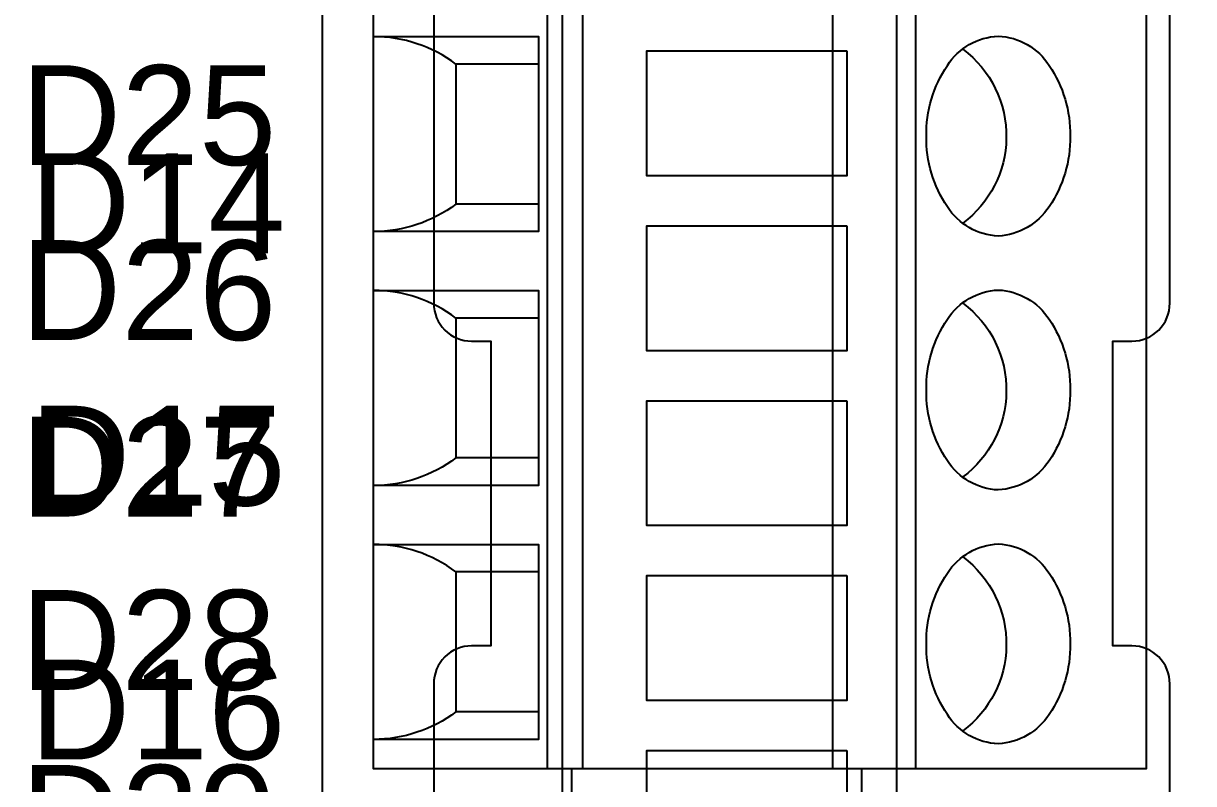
# Model space of a CAD drawing. Extents: x 1 to 23.7, y 0.2 to 17.
# Drawn here: x 18.286 to 19.208, y 2.41 to 3.009 of the extents above; entities that cross this region are included whole.
import ezdxf

# ---------------------------------------------------------------- set-up
doc = ezdxf.new("R2010")
doc.units = 0
doc.header["$MEASUREMENT"] = 0
for name, color, linetype in [('3_01__0-__EMPTY', 7, 'CONTINUOUS'), ('3_02__9X__RTD', 7, 'CONTINUOUS'), ('3_03__91__RTD_TC', 7, 'CONTINUOUS'), ('3_04__1-___4__DI__4__DO__S', 7, 'CONTINUOUS'), ('3_05__B-___4__DI__4__DO__F', 7, 'CONTINUOUS'), ('3_06__C-___4__DI__3__DO', 7, 'CONTINUOUS'), ('3_07__2X___8__DO__STD_FORM', 7, 'CONTINUOUS'), ('3_08__2A___8__DO__STD_FORM', 7, 'CONTINUOUS'), ('3_09__2B___8__DO__STD__6__', 7, 'CONTINUOUS'), ('3_10__2C___8__DO__STD__2__', 7, 'CONTINUOUS'), ('3_11__3-___8__DI', 7, 'CONTINUOUS'), ('3_12__D-___14__DI', 7, 'CONTINUOUS'), ('3_13__5-___8__AI', 7, 'CONTINUOUS'), ('3_14__6-___4__AI__4__AO', 7, 'CONTINUOUS'), ('6_00_____DWG', 7, 'CONTINUOUS')]:
    doc.layers.add(name, color=color, linetype=linetype)
doc.styles.add('ARIAL', font='arial.ttf')

msp = doc.modelspace()

# ---------------------------------------------------------------- linework, layer by layer
at = {"layer": '3_01__0-__EMPTY'}
msp.add_lwpolyline([(18.60968, 3.75374), (18.60968, 2.78851, 0.414214), (18.63957, 2.75863), (18.65468, 2.75863), (18.65468, 2.51863), (18.63957, 2.51863, 0.414214), (18.60968, 2.48874), (18.60968, 2.13101, 0.414973), (18.63957, 2.10113), (19.1598, 2.10113, 0.414973), (19.18968, 2.13101), (19.18968, 2.48874, 0.414214), (19.1598, 2.51863), (19.14468, 2.51863), (19.14468, 2.75863), (19.1598, 2.75863, 0.414214), (19.18968, 2.78851), (19.18968, 3.75374, 0.414214)], format="xyb", dxfattribs=at)
at = {"layer": '3_02__9X__RTD'}
for points in [[(18.52182, 4.257), (18.52182, 2.17039), (18.97457, 2.17039), (18.97457, 4.257)], [(18.9352, 2.98732), (18.9352, 2.88889), (18.77772, 2.88889), (18.77772, 2.98732)], [(18.9352, 2.84952), (18.9352, 2.75109), (18.77772, 2.75109), (18.77772, 2.84952)], [(18.9352, 2.71172), (18.9352, 2.6133), (18.77772, 2.6133), (18.77772, 2.71172)], [(18.9352, 2.57393), (18.9352, 2.4755), (18.77772, 2.4755), (18.77772, 2.57393)], [(18.9352, 2.43613), (18.9352, 2.33771), (18.77772, 2.33771), (18.77772, 2.43613)]]:
    msp.add_lwpolyline(points, close=True, dxfattribs=at)
msp.add_lwpolyline([(18.71079, 4.257), (18.71079, 2.17039)], dxfattribs=at)
at = {"layer": '3_03__91__RTD_TC'}
for points in [[(18.52182, 4.257), (18.52182, 2.17039), (18.97457, 2.17039), (18.97457, 4.257)], [(18.9352, 2.98732), (18.9352, 2.88889), (18.77772, 2.88889), (18.77772, 2.98732)], [(18.9352, 2.84952), (18.9352, 2.75109), (18.77772, 2.75109), (18.77772, 2.84952)], [(18.9352, 2.71172), (18.9352, 2.6133), (18.77772, 2.6133), (18.77772, 2.71172)], [(18.9352, 2.57393), (18.9352, 2.4755), (18.77772, 2.4755), (18.77772, 2.57393)], [(18.9352, 2.43613), (18.9352, 2.33771), (18.77772, 2.33771), (18.77772, 2.43613)]]:
    msp.add_lwpolyline(points, close=True, dxfattribs=at)
msp.add_lwpolyline([(18.71079, 4.257), (18.71079, 2.17039)], dxfattribs=at)
at = {"layer": '3_04__1-___4__DI__4__DO__S'}
msp.add_lwpolyline([(19.17097, 4.02173), (19.17097, 2.42173), (18.56226, 2.42173), (18.56226, 4.02173)], close=True, dxfattribs=at)
for points in [[(18.699, 4.02173), (18.699, 2.42173)], [(18.72684, 4.02173), (18.72684, 2.42173)], [(18.92394, 4.02173), (18.92394, 2.42173)], [(18.98937, 4.02174), (18.98937, 2.42174)], [(18.56226, 2.9985), (18.69233, 2.9985), (18.69233, 2.84496), (18.56226, 2.84496)], [(18.6272, 2.97685), (18.6272, 2.86661)], [(18.56226, 2.7985), (18.69233, 2.7985), (18.69233, 2.64496), (18.56226, 2.64496)], [(18.6272, 2.77685), (18.6272, 2.66661)], [(18.56226, 2.5985), (18.69233, 2.5985), (18.69233, 2.44496), (18.56226, 2.44496)], [(18.6272, 2.57685), (18.6272, 2.46661)]]:
    msp.add_lwpolyline(points, dxfattribs=at)
for points in [[(18.69233, 2.97685), (18.6272, 2.97685, 0.162853), (18.56226, 2.9985, 1.944453)], [(19.02646, 2.98882, -0.001746), (19.02659, 2.98868, -0.240907), (19.06083, 2.91858, -0.231198), (19.02659, 2.85164, -0.005828), (19.02666, 2.85135)], [(18.69233, 2.86661), (18.6272, 2.86661, -0.162853), (18.56226, 2.84496, -1.944453)], [(18.69233, 2.77685), (18.6272, 2.77685, 0.162853), (18.56226, 2.7985, 1.944453)], [(19.02646, 2.78882, -0.001746), (19.02659, 2.78868, -0.240907), (19.06083, 2.71858, -0.231198), (19.02659, 2.65164, -0.005828), (19.02666, 2.65135)], [(18.69233, 2.66661), (18.6272, 2.66661, -0.162853), (18.56226, 2.64496, -1.944453)], [(18.69233, 2.57685), (18.6272, 2.57685, 0.162853), (18.56226, 2.5985, 1.944453)], [(19.02646, 2.58882, -0.001746), (19.02659, 2.58868, -0.240907), (19.06083, 2.51858, -0.231198), (19.02659, 2.45164, -0.005828), (19.02666, 2.45135)], [(18.69233, 2.46661), (18.6272, 2.46661, -0.162853), (18.56226, 2.44496, -1.944453)], [(18.94683, 2.42173), (18.94683, 2.2611, -0.414169), (18.90746, 2.22173), (18.75788, 2.22173, -0.414258), (18.71851, 2.2611), (18.71851, 2.42173)]]:
    msp.add_lwpolyline(points, format="xyb", dxfattribs=at)
for points in [[(19.0545, 2.9989, -0.244062), (19.09455, 2.97584, -0.154167), (19.11114, 2.92016, -0.154167), (19.09455, 2.86448, -0.236767), (19.0545, 2.84142, -0.24406), (19.01444, 2.86448, -0.154167), (18.99786, 2.92016, -0.154167), (19.01444, 2.97584, -0.244061)], [(19.0545, 2.7989, -0.244062), (19.09455, 2.77584, -0.154167), (19.11114, 2.72016, -0.154167), (19.09455, 2.66448, -0.236767), (19.0545, 2.64142, -0.24406), (19.01444, 2.66448, -0.154167), (18.99786, 2.72016, -0.154167), (19.01444, 2.77584, -0.244061)], [(19.0545, 2.5989, -0.244062), (19.09455, 2.57584, -0.154167), (19.11114, 2.52016, -0.154167), (19.09455, 2.46448, -0.236767), (19.0545, 2.44142, -0.24406), (19.01444, 2.46448, -0.154167), (18.99786, 2.52016, -0.154167), (19.01444, 2.57584, -0.244061)]]:
    msp.add_lwpolyline(points, format="xyb", close=True, dxfattribs=at)
at = {"layer": '3_05__B-___4__DI__4__DO__F'}
msp.add_lwpolyline([(19.17097, 4.02173), (19.17097, 2.42173), (18.56226, 2.42173), (18.56226, 4.02173)], close=True, dxfattribs=at)
for points in [[(18.699, 4.02173), (18.699, 2.42173)], [(18.72684, 4.02173), (18.72684, 2.42173)], [(18.92394, 4.02173), (18.92394, 2.42173)], [(18.98937, 4.02174), (18.98937, 2.42174)], [(18.56226, 2.9985), (18.69233, 2.9985), (18.69233, 2.84496), (18.56226, 2.84496)], [(18.6272, 2.97685), (18.6272, 2.86661)], [(18.56226, 2.7985), (18.69233, 2.7985), (18.69233, 2.64496), (18.56226, 2.64496)], [(18.6272, 2.77685), (18.6272, 2.66661)], [(18.56226, 2.5985), (18.69233, 2.5985), (18.69233, 2.44496), (18.56226, 2.44496)], [(18.6272, 2.57685), (18.6272, 2.46661)]]:
    msp.add_lwpolyline(points, dxfattribs=at)
for points in [[(18.69233, 2.97685), (18.6272, 2.97685, 0.162853), (18.56226, 2.9985, 1.944453)], [(19.02646, 2.98882, -0.001746), (19.02659, 2.98868, -0.240907), (19.06083, 2.91858, -0.231198), (19.02659, 2.85164, -0.005828), (19.02666, 2.85135)], [(18.69233, 2.86661), (18.6272, 2.86661, -0.162853), (18.56226, 2.84496, -1.944453)], [(18.69233, 2.77685), (18.6272, 2.77685, 0.162853), (18.56226, 2.7985, 1.944453)], [(19.02646, 2.78882, -0.001746), (19.02659, 2.78868, -0.240907), (19.06083, 2.71858, -0.231198), (19.02659, 2.65164, -0.005828), (19.02666, 2.65135)], [(18.69233, 2.66661), (18.6272, 2.66661, -0.162853), (18.56226, 2.64496, -1.944453)], [(18.69233, 2.57685), (18.6272, 2.57685, 0.162853), (18.56226, 2.5985, 1.944453)], [(19.02646, 2.58882, -0.001746), (19.02659, 2.58868, -0.240907), (19.06083, 2.51858, -0.231198), (19.02659, 2.45164, -0.005828), (19.02666, 2.45135)], [(18.69233, 2.46661), (18.6272, 2.46661, -0.162853), (18.56226, 2.44496, -1.944453)], [(18.94683, 2.42173), (18.94683, 2.2611, -0.414169), (18.90746, 2.22173), (18.75788, 2.22173, -0.414258), (18.71851, 2.2611), (18.71851, 2.42173)]]:
    msp.add_lwpolyline(points, format="xyb", dxfattribs=at)
for points in [[(19.0545, 2.9989, -0.244062), (19.09455, 2.97584, -0.154167), (19.11114, 2.92016, -0.154167), (19.09455, 2.86448, -0.236767), (19.0545, 2.84142, -0.24406), (19.01444, 2.86448, -0.154167), (18.99786, 2.92016, -0.154167), (19.01444, 2.97584, -0.244061)], [(19.0545, 2.7989, -0.244062), (19.09455, 2.77584, -0.154167), (19.11114, 2.72016, -0.154167), (19.09455, 2.66448, -0.236767), (19.0545, 2.64142, -0.24406), (19.01444, 2.66448, -0.154167), (18.99786, 2.72016, -0.154167), (19.01444, 2.77584, -0.244061)], [(19.0545, 2.5989, -0.244062), (19.09455, 2.57584, -0.154167), (19.11114, 2.52016, -0.154167), (19.09455, 2.46448, -0.236767), (19.0545, 2.44142, -0.24406), (19.01444, 2.46448, -0.154167), (18.99786, 2.52016, -0.154167), (19.01444, 2.57584, -0.244061)]]:
    msp.add_lwpolyline(points, format="xyb", close=True, dxfattribs=at)
at = {"layer": '3_06__C-___4__DI__3__DO'}
msp.add_lwpolyline([(19.17097, 4.02173), (19.17097, 2.42173), (18.56226, 2.42173), (18.56226, 4.02173)], close=True, dxfattribs=at)
for points in [[(18.699, 4.02173), (18.699, 2.42173)], [(18.72684, 4.02173), (18.72684, 2.42173)], [(18.92394, 4.02173), (18.92394, 2.42173)], [(18.98937, 4.02174), (18.98937, 2.42174)], [(18.56226, 2.9985), (18.69233, 2.9985), (18.69233, 2.84496), (18.56226, 2.84496)], [(18.6272, 2.97685), (18.6272, 2.86661)], [(18.56226, 2.7985), (18.69233, 2.7985), (18.69233, 2.64496), (18.56226, 2.64496)], [(18.6272, 2.77685), (18.6272, 2.66661)], [(18.56226, 2.5985), (18.69233, 2.5985), (18.69233, 2.44496), (18.56226, 2.44496)], [(18.6272, 2.57685), (18.6272, 2.46661)]]:
    msp.add_lwpolyline(points, dxfattribs=at)
for points in [[(18.69233, 2.97685), (18.6272, 2.97685, 0.162853), (18.56226, 2.9985, 1.944453)], [(19.02646, 2.98882, -0.001746), (19.02659, 2.98868, -0.240907), (19.06083, 2.91858, -0.231198), (19.02659, 2.85164, -0.005828), (19.02666, 2.85135)], [(18.69233, 2.86661), (18.6272, 2.86661, -0.162853), (18.56226, 2.84496, -1.944453)], [(18.69233, 2.77685), (18.6272, 2.77685, 0.162853), (18.56226, 2.7985, 1.944453)], [(19.02646, 2.78882, -0.001746), (19.02659, 2.78868, -0.240907), (19.06083, 2.71858, -0.231198), (19.02659, 2.65164, -0.005828), (19.02666, 2.65135)], [(18.69233, 2.66661), (18.6272, 2.66661, -0.162853), (18.56226, 2.64496, -1.944453)], [(18.69233, 2.57685), (18.6272, 2.57685, 0.162853), (18.56226, 2.5985, 1.944453)], [(19.02646, 2.58882, -0.001746), (19.02659, 2.58868, -0.240907), (19.06083, 2.51858, -0.231198), (19.02659, 2.45164, -0.005828), (19.02666, 2.45135)], [(18.69233, 2.46661), (18.6272, 2.46661, -0.162853), (18.56226, 2.44496, -1.944453)], [(18.94683, 2.42173), (18.94683, 2.2611, -0.414169), (18.90746, 2.22173), (18.75788, 2.22173, -0.414258), (18.71851, 2.2611), (18.71851, 2.42173)]]:
    msp.add_lwpolyline(points, format="xyb", dxfattribs=at)
for points in [[(19.0545, 2.9989, -0.244062), (19.09455, 2.97584, -0.154167), (19.11114, 2.92016, -0.154167), (19.09455, 2.86448, -0.236767), (19.0545, 2.84142, -0.24406), (19.01444, 2.86448, -0.154167), (18.99786, 2.92016, -0.154167), (19.01444, 2.97584, -0.244061)], [(19.0545, 2.7989, -0.244062), (19.09455, 2.77584, -0.154167), (19.11114, 2.72016, -0.154167), (19.09455, 2.66448, -0.236767), (19.0545, 2.64142, -0.24406), (19.01444, 2.66448, -0.154167), (18.99786, 2.72016, -0.154167), (19.01444, 2.77584, -0.244061)], [(19.0545, 2.5989, -0.244062), (19.09455, 2.57584, -0.154167), (19.11114, 2.52016, -0.154167), (19.09455, 2.46448, -0.236767), (19.0545, 2.44142, -0.24406), (19.01444, 2.46448, -0.154167), (18.99786, 2.52016, -0.154167), (19.01444, 2.57584, -0.244061)]]:
    msp.add_lwpolyline(points, format="xyb", close=True, dxfattribs=at)
at = {"layer": '3_07__2X___8__DO__STD_FORM'}
msp.add_lwpolyline([(19.17097, 4.02173), (19.17097, 2.42173), (18.56226, 2.42173), (18.56226, 4.02173)], close=True, dxfattribs=at)
for points in [[(18.699, 4.02173), (18.699, 2.42173)], [(18.72684, 4.02173), (18.72684, 2.42173)], [(18.92394, 4.02173), (18.92394, 2.42173)], [(18.98937, 4.02174), (18.98937, 2.42174)], [(18.56226, 2.9985), (18.69233, 2.9985), (18.69233, 2.84496), (18.56226, 2.84496)], [(18.6272, 2.97685), (18.6272, 2.86661)], [(18.56226, 2.7985), (18.69233, 2.7985), (18.69233, 2.64496), (18.56226, 2.64496)], [(18.6272, 2.77685), (18.6272, 2.66661)], [(18.56226, 2.5985), (18.69233, 2.5985), (18.69233, 2.44496), (18.56226, 2.44496)], [(18.6272, 2.57685), (18.6272, 2.46661)]]:
    msp.add_lwpolyline(points, dxfattribs=at)
for points in [[(18.69233, 2.97685), (18.6272, 2.97685, 0.162853), (18.56226, 2.9985, 1.944453)], [(19.02646, 2.98882, -0.001746), (19.02659, 2.98868, -0.240907), (19.06083, 2.91858, -0.231198), (19.02659, 2.85164, -0.005828), (19.02666, 2.85135)], [(18.69233, 2.86661), (18.6272, 2.86661, -0.162853), (18.56226, 2.84496, -1.944453)], [(18.69233, 2.77685), (18.6272, 2.77685, 0.162853), (18.56226, 2.7985, 1.944453)], [(19.02646, 2.78882, -0.001746), (19.02659, 2.78868, -0.240907), (19.06083, 2.71858, -0.231198), (19.02659, 2.65164, -0.005828), (19.02666, 2.65135)], [(18.69233, 2.66661), (18.6272, 2.66661, -0.162853), (18.56226, 2.64496, -1.944453)], [(18.69233, 2.57685), (18.6272, 2.57685, 0.162853), (18.56226, 2.5985, 1.944453)], [(19.02646, 2.58882, -0.001746), (19.02659, 2.58868, -0.240907), (19.06083, 2.51858, -0.231198), (19.02659, 2.45164, -0.005828), (19.02666, 2.45135)], [(18.69233, 2.46661), (18.6272, 2.46661, -0.162853), (18.56226, 2.44496, -1.944453)], [(18.94683, 2.42173), (18.94683, 2.2611, -0.414169), (18.90746, 2.22173), (18.75788, 2.22173, -0.414258), (18.71851, 2.2611), (18.71851, 2.42173)]]:
    msp.add_lwpolyline(points, format="xyb", dxfattribs=at)
for points in [[(19.0545, 2.9989, -0.244062), (19.09455, 2.97584, -0.154167), (19.11114, 2.92016, -0.154167), (19.09455, 2.86448, -0.236767), (19.0545, 2.84142, -0.24406), (19.01444, 2.86448, -0.154167), (18.99786, 2.92016, -0.154167), (19.01444, 2.97584, -0.244061)], [(19.0545, 2.7989, -0.244062), (19.09455, 2.77584, -0.154167), (19.11114, 2.72016, -0.154167), (19.09455, 2.66448, -0.236767), (19.0545, 2.64142, -0.24406), (19.01444, 2.66448, -0.154167), (18.99786, 2.72016, -0.154167), (19.01444, 2.77584, -0.244061)], [(19.0545, 2.5989, -0.244062), (19.09455, 2.57584, -0.154167), (19.11114, 2.52016, -0.154167), (19.09455, 2.46448, -0.236767), (19.0545, 2.44142, -0.24406), (19.01444, 2.46448, -0.154167), (18.99786, 2.52016, -0.154167), (19.01444, 2.57584, -0.244061)]]:
    msp.add_lwpolyline(points, format="xyb", close=True, dxfattribs=at)
at = {"layer": '3_08__2A___8__DO__STD_FORM'}
msp.add_lwpolyline([(19.17097, 4.02173), (19.17097, 2.42173), (18.56226, 2.42173), (18.56226, 4.02173)], close=True, dxfattribs=at)
for points in [[(18.699, 4.02173), (18.699, 2.42173)], [(18.72684, 4.02173), (18.72684, 2.42173)], [(18.92394, 4.02173), (18.92394, 2.42173)], [(18.98937, 4.02174), (18.98937, 2.42174)], [(18.56226, 2.9985), (18.69233, 2.9985), (18.69233, 2.84496), (18.56226, 2.84496)], [(18.6272, 2.97685), (18.6272, 2.86661)], [(18.56226, 2.7985), (18.69233, 2.7985), (18.69233, 2.64496), (18.56226, 2.64496)], [(18.6272, 2.77685), (18.6272, 2.66661)], [(18.56226, 2.5985), (18.69233, 2.5985), (18.69233, 2.44496), (18.56226, 2.44496)], [(18.6272, 2.57685), (18.6272, 2.46661)]]:
    msp.add_lwpolyline(points, dxfattribs=at)
for points in [[(18.69233, 2.97685), (18.6272, 2.97685, 0.162853), (18.56226, 2.9985, 1.944453)], [(19.02646, 2.98882, -0.001746), (19.02659, 2.98868, -0.240907), (19.06083, 2.91858, -0.231198), (19.02659, 2.85164, -0.005828), (19.02666, 2.85135)], [(18.69233, 2.86661), (18.6272, 2.86661, -0.162853), (18.56226, 2.84496, -1.944453)], [(18.69233, 2.77685), (18.6272, 2.77685, 0.162853), (18.56226, 2.7985, 1.944453)], [(19.02646, 2.78882, -0.001746), (19.02659, 2.78868, -0.240907), (19.06083, 2.71858, -0.231198), (19.02659, 2.65164, -0.005828), (19.02666, 2.65135)], [(18.69233, 2.66661), (18.6272, 2.66661, -0.162853), (18.56226, 2.64496, -1.944453)], [(18.69233, 2.57685), (18.6272, 2.57685, 0.162853), (18.56226, 2.5985, 1.944453)], [(19.02646, 2.58882, -0.001746), (19.02659, 2.58868, -0.240907), (19.06083, 2.51858, -0.231198), (19.02659, 2.45164, -0.005828), (19.02666, 2.45135)], [(18.69233, 2.46661), (18.6272, 2.46661, -0.162853), (18.56226, 2.44496, -1.944453)], [(18.94683, 2.42173), (18.94683, 2.2611, -0.414169), (18.90746, 2.22173), (18.75788, 2.22173, -0.414258), (18.71851, 2.2611), (18.71851, 2.42173)]]:
    msp.add_lwpolyline(points, format="xyb", dxfattribs=at)
for points in [[(19.0545, 2.9989, -0.244062), (19.09455, 2.97584, -0.154167), (19.11114, 2.92016, -0.154167), (19.09455, 2.86448, -0.236767), (19.0545, 2.84142, -0.24406), (19.01444, 2.86448, -0.154167), (18.99786, 2.92016, -0.154167), (19.01444, 2.97584, -0.244061)], [(19.0545, 2.7989, -0.244062), (19.09455, 2.77584, -0.154167), (19.11114, 2.72016, -0.154167), (19.09455, 2.66448, -0.236767), (19.0545, 2.64142, -0.24406), (19.01444, 2.66448, -0.154167), (18.99786, 2.72016, -0.154167), (19.01444, 2.77584, -0.244061)], [(19.0545, 2.5989, -0.244062), (19.09455, 2.57584, -0.154167), (19.11114, 2.52016, -0.154167), (19.09455, 2.46448, -0.236767), (19.0545, 2.44142, -0.24406), (19.01444, 2.46448, -0.154167), (18.99786, 2.52016, -0.154167), (19.01444, 2.57584, -0.244061)]]:
    msp.add_lwpolyline(points, format="xyb", close=True, dxfattribs=at)
at = {"layer": '3_09__2B___8__DO__STD__6__'}
msp.add_lwpolyline([(19.17097, 4.02173), (19.17097, 2.42173), (18.56226, 2.42173), (18.56226, 4.02173)], close=True, dxfattribs=at)
for points in [[(18.699, 4.02173), (18.699, 2.42173)], [(18.72684, 4.02173), (18.72684, 2.42173)], [(18.92394, 4.02173), (18.92394, 2.42173)], [(18.98937, 4.02174), (18.98937, 2.42174)], [(18.56226, 2.9985), (18.69233, 2.9985), (18.69233, 2.84496), (18.56226, 2.84496)], [(18.6272, 2.97685), (18.6272, 2.86661)], [(18.56226, 2.7985), (18.69233, 2.7985), (18.69233, 2.64496), (18.56226, 2.64496)], [(18.6272, 2.77685), (18.6272, 2.66661)], [(18.56226, 2.5985), (18.69233, 2.5985), (18.69233, 2.44496), (18.56226, 2.44496)], [(18.6272, 2.57685), (18.6272, 2.46661)]]:
    msp.add_lwpolyline(points, dxfattribs=at)
for points in [[(18.69233, 2.97685), (18.6272, 2.97685, 0.162853), (18.56226, 2.9985, 1.944453)], [(19.02646, 2.98882, -0.001746), (19.02659, 2.98868, -0.240907), (19.06083, 2.91858, -0.231198), (19.02659, 2.85164, -0.005828), (19.02666, 2.85135)], [(18.69233, 2.86661), (18.6272, 2.86661, -0.162853), (18.56226, 2.84496, -1.944453)], [(18.69233, 2.77685), (18.6272, 2.77685, 0.162853), (18.56226, 2.7985, 1.944453)], [(19.02646, 2.78882, -0.001746), (19.02659, 2.78868, -0.240907), (19.06083, 2.71858, -0.231198), (19.02659, 2.65164, -0.005828), (19.02666, 2.65135)], [(18.69233, 2.66661), (18.6272, 2.66661, -0.162853), (18.56226, 2.64496, -1.944453)], [(18.69233, 2.57685), (18.6272, 2.57685, 0.162853), (18.56226, 2.5985, 1.944453)], [(19.02646, 2.58882, -0.001746), (19.02659, 2.58868, -0.240907), (19.06083, 2.51858, -0.231198), (19.02659, 2.45164, -0.005828), (19.02666, 2.45135)], [(18.69233, 2.46661), (18.6272, 2.46661, -0.162853), (18.56226, 2.44496, -1.944453)], [(18.94683, 2.42173), (18.94683, 2.2611, -0.414169), (18.90746, 2.22173), (18.75788, 2.22173, -0.414258), (18.71851, 2.2611), (18.71851, 2.42173)]]:
    msp.add_lwpolyline(points, format="xyb", dxfattribs=at)
for points in [[(19.0545, 2.9989, -0.244062), (19.09455, 2.97584, -0.154167), (19.11114, 2.92016, -0.154167), (19.09455, 2.86448, -0.236767), (19.0545, 2.84142, -0.24406), (19.01444, 2.86448, -0.154167), (18.99786, 2.92016, -0.154167), (19.01444, 2.97584, -0.244061)], [(19.0545, 2.7989, -0.244062), (19.09455, 2.77584, -0.154167), (19.11114, 2.72016, -0.154167), (19.09455, 2.66448, -0.236767), (19.0545, 2.64142, -0.24406), (19.01444, 2.66448, -0.154167), (18.99786, 2.72016, -0.154167), (19.01444, 2.77584, -0.244061)], [(19.0545, 2.5989, -0.244062), (19.09455, 2.57584, -0.154167), (19.11114, 2.52016, -0.154167), (19.09455, 2.46448, -0.236767), (19.0545, 2.44142, -0.24406), (19.01444, 2.46448, -0.154167), (18.99786, 2.52016, -0.154167), (19.01444, 2.57584, -0.244061)]]:
    msp.add_lwpolyline(points, format="xyb", close=True, dxfattribs=at)
at = {"layer": '3_10__2C___8__DO__STD__2__'}
msp.add_lwpolyline([(19.17097, 4.02173), (19.17097, 2.42173), (18.56226, 2.42173), (18.56226, 4.02173)], close=True, dxfattribs=at)
for points in [[(18.699, 4.02173), (18.699, 2.42173)], [(18.72684, 4.02173), (18.72684, 2.42173)], [(18.92394, 4.02173), (18.92394, 2.42173)], [(18.98937, 4.02174), (18.98937, 2.42174)], [(18.56226, 2.9985), (18.69233, 2.9985), (18.69233, 2.84496), (18.56226, 2.84496)], [(18.6272, 2.97685), (18.6272, 2.86661)], [(18.56226, 2.7985), (18.69233, 2.7985), (18.69233, 2.64496), (18.56226, 2.64496)], [(18.6272, 2.77685), (18.6272, 2.66661)], [(18.56226, 2.5985), (18.69233, 2.5985), (18.69233, 2.44496), (18.56226, 2.44496)], [(18.6272, 2.57685), (18.6272, 2.46661)]]:
    msp.add_lwpolyline(points, dxfattribs=at)
for points in [[(18.69233, 2.97685), (18.6272, 2.97685, 0.162853), (18.56226, 2.9985, 1.944453)], [(19.02646, 2.98882, -0.001746), (19.02659, 2.98868, -0.240907), (19.06083, 2.91858, -0.231198), (19.02659, 2.85164, -0.005828), (19.02666, 2.85135)], [(18.69233, 2.86661), (18.6272, 2.86661, -0.162853), (18.56226, 2.84496, -1.944453)], [(18.69233, 2.77685), (18.6272, 2.77685, 0.162853), (18.56226, 2.7985, 1.944453)], [(19.02646, 2.78882, -0.001746), (19.02659, 2.78868, -0.240907), (19.06083, 2.71858, -0.231198), (19.02659, 2.65164, -0.005828), (19.02666, 2.65135)], [(18.69233, 2.66661), (18.6272, 2.66661, -0.162853), (18.56226, 2.64496, -1.944453)], [(18.69233, 2.57685), (18.6272, 2.57685, 0.162853), (18.56226, 2.5985, 1.944453)], [(19.02646, 2.58882, -0.001746), (19.02659, 2.58868, -0.240907), (19.06083, 2.51858, -0.231198), (19.02659, 2.45164, -0.005828), (19.02666, 2.45135)], [(18.69233, 2.46661), (18.6272, 2.46661, -0.162853), (18.56226, 2.44496, -1.944453)], [(18.94683, 2.42173), (18.94683, 2.2611, -0.414169), (18.90746, 2.22173), (18.75788, 2.22173, -0.414258), (18.71851, 2.2611), (18.71851, 2.42173)]]:
    msp.add_lwpolyline(points, format="xyb", dxfattribs=at)
for points in [[(19.0545, 2.9989, -0.244062), (19.09455, 2.97584, -0.154167), (19.11114, 2.92016, -0.154167), (19.09455, 2.86448, -0.236767), (19.0545, 2.84142, -0.24406), (19.01444, 2.86448, -0.154167), (18.99786, 2.92016, -0.154167), (19.01444, 2.97584, -0.244061)], [(19.0545, 2.7989, -0.244062), (19.09455, 2.77584, -0.154167), (19.11114, 2.72016, -0.154167), (19.09455, 2.66448, -0.236767), (19.0545, 2.64142, -0.24406), (19.01444, 2.66448, -0.154167), (18.99786, 2.72016, -0.154167), (19.01444, 2.77584, -0.244061)], [(19.0545, 2.5989, -0.244062), (19.09455, 2.57584, -0.154167), (19.11114, 2.52016, -0.154167), (19.09455, 2.46448, -0.236767), (19.0545, 2.44142, -0.24406), (19.01444, 2.46448, -0.154167), (18.99786, 2.52016, -0.154167), (19.01444, 2.57584, -0.244061)]]:
    msp.add_lwpolyline(points, format="xyb", close=True, dxfattribs=at)
at = {"layer": '3_11__3-___8__DI'}
msp.add_lwpolyline([(19.17097, 4.02173), (19.17097, 2.42173), (18.56226, 2.42173), (18.56226, 4.02173)], close=True, dxfattribs=at)
for points in [[(18.699, 4.02173), (18.699, 2.42173)], [(18.72684, 4.02173), (18.72684, 2.42173)], [(18.92394, 4.02173), (18.92394, 2.42173)], [(18.98937, 4.02174), (18.98937, 2.42174)], [(18.56226, 2.9985), (18.69233, 2.9985), (18.69233, 2.84496), (18.56226, 2.84496)], [(18.6272, 2.97685), (18.6272, 2.86661)], [(18.56226, 2.7985), (18.69233, 2.7985), (18.69233, 2.64496), (18.56226, 2.64496)], [(18.6272, 2.77685), (18.6272, 2.66661)], [(18.56226, 2.5985), (18.69233, 2.5985), (18.69233, 2.44496), (18.56226, 2.44496)], [(18.6272, 2.57685), (18.6272, 2.46661)]]:
    msp.add_lwpolyline(points, dxfattribs=at)
for points in [[(18.69233, 2.97685), (18.6272, 2.97685, 0.162853), (18.56226, 2.9985, 1.944453)], [(19.02646, 2.98882, -0.001746), (19.02659, 2.98868, -0.240907), (19.06083, 2.91858, -0.231198), (19.02659, 2.85164, -0.005828), (19.02666, 2.85135)], [(18.69233, 2.86661), (18.6272, 2.86661, -0.162853), (18.56226, 2.84496, -1.944453)], [(18.69233, 2.77685), (18.6272, 2.77685, 0.162853), (18.56226, 2.7985, 1.944453)], [(19.02646, 2.78882, -0.001746), (19.02659, 2.78868, -0.240907), (19.06083, 2.71858, -0.231198), (19.02659, 2.65164, -0.005828), (19.02666, 2.65135)], [(18.69233, 2.66661), (18.6272, 2.66661, -0.162853), (18.56226, 2.64496, -1.944453)], [(18.69233, 2.57685), (18.6272, 2.57685, 0.162853), (18.56226, 2.5985, 1.944453)], [(19.02646, 2.58882, -0.001746), (19.02659, 2.58868, -0.240907), (19.06083, 2.51858, -0.231198), (19.02659, 2.45164, -0.005828), (19.02666, 2.45135)], [(18.69233, 2.46661), (18.6272, 2.46661, -0.162853), (18.56226, 2.44496, -1.944453)], [(18.94683, 2.42173), (18.94683, 2.2611, -0.414169), (18.90746, 2.22173), (18.75788, 2.22173, -0.414258), (18.71851, 2.2611), (18.71851, 2.42173)]]:
    msp.add_lwpolyline(points, format="xyb", dxfattribs=at)
for points in [[(19.0545, 2.9989, -0.244062), (19.09455, 2.97584, -0.154167), (19.11114, 2.92016, -0.154167), (19.09455, 2.86448, -0.236767), (19.0545, 2.84142, -0.24406), (19.01444, 2.86448, -0.154167), (18.99786, 2.92016, -0.154167), (19.01444, 2.97584, -0.244061)], [(19.0545, 2.7989, -0.244062), (19.09455, 2.77584, -0.154167), (19.11114, 2.72016, -0.154167), (19.09455, 2.66448, -0.236767), (19.0545, 2.64142, -0.24406), (19.01444, 2.66448, -0.154167), (18.99786, 2.72016, -0.154167), (19.01444, 2.77584, -0.244061)], [(19.0545, 2.5989, -0.244062), (19.09455, 2.57584, -0.154167), (19.11114, 2.52016, -0.154167), (19.09455, 2.46448, -0.236767), (19.0545, 2.44142, -0.24406), (19.01444, 2.46448, -0.154167), (18.99786, 2.52016, -0.154167), (19.01444, 2.57584, -0.244061)]]:
    msp.add_lwpolyline(points, format="xyb", close=True, dxfattribs=at)
at = {"layer": '3_12__D-___14__DI'}
msp.add_lwpolyline([(19.17097, 4.02173), (19.17097, 2.42173), (18.56226, 2.42173), (18.56226, 4.02173)], close=True, dxfattribs=at)
for points in [[(18.699, 4.02173), (18.699, 2.42173)], [(18.72684, 4.02173), (18.72684, 2.42173)], [(18.92394, 4.02173), (18.92394, 2.42173)], [(18.98937, 4.02174), (18.98937, 2.42174)], [(18.56226, 2.9985), (18.69233, 2.9985), (18.69233, 2.84496), (18.56226, 2.84496)], [(18.6272, 2.97685), (18.6272, 2.86661)], [(18.56226, 2.7985), (18.69233, 2.7985), (18.69233, 2.64496), (18.56226, 2.64496)], [(18.6272, 2.77685), (18.6272, 2.66661)], [(18.56226, 2.5985), (18.69233, 2.5985), (18.69233, 2.44496), (18.56226, 2.44496)], [(18.6272, 2.57685), (18.6272, 2.46661)]]:
    msp.add_lwpolyline(points, dxfattribs=at)
for points in [[(18.69233, 2.97685), (18.6272, 2.97685, 0.162853), (18.56226, 2.9985, 1.944453)], [(19.02646, 2.98882, -0.001746), (19.02659, 2.98868, -0.240907), (19.06083, 2.91858, -0.231198), (19.02659, 2.85164, -0.005828), (19.02666, 2.85135)], [(18.69233, 2.86661), (18.6272, 2.86661, -0.162853), (18.56226, 2.84496, -1.944453)], [(18.69233, 2.77685), (18.6272, 2.77685, 0.162853), (18.56226, 2.7985, 1.944453)], [(19.02646, 2.78882, -0.001746), (19.02659, 2.78868, -0.240907), (19.06083, 2.71858, -0.231198), (19.02659, 2.65164, -0.005828), (19.02666, 2.65135)], [(18.69233, 2.66661), (18.6272, 2.66661, -0.162853), (18.56226, 2.64496, -1.944453)], [(18.69233, 2.57685), (18.6272, 2.57685, 0.162853), (18.56226, 2.5985, 1.944453)], [(19.02646, 2.58882, -0.001746), (19.02659, 2.58868, -0.240907), (19.06083, 2.51858, -0.231198), (19.02659, 2.45164, -0.005828), (19.02666, 2.45135)], [(18.69233, 2.46661), (18.6272, 2.46661, -0.162853), (18.56226, 2.44496, -1.944453)], [(18.94683, 2.42173), (18.94683, 2.2611, -0.414169), (18.90746, 2.22173), (18.75788, 2.22173, -0.414258), (18.71851, 2.2611), (18.71851, 2.42173)]]:
    msp.add_lwpolyline(points, format="xyb", dxfattribs=at)
for points in [[(19.0545, 2.9989, -0.244062), (19.09455, 2.97584, -0.154167), (19.11114, 2.92016, -0.154167), (19.09455, 2.86448, -0.236767), (19.0545, 2.84142, -0.24406), (19.01444, 2.86448, -0.154167), (18.99786, 2.92016, -0.154167), (19.01444, 2.97584, -0.244061)], [(19.0545, 2.7989, -0.244062), (19.09455, 2.77584, -0.154167), (19.11114, 2.72016, -0.154167), (19.09455, 2.66448, -0.236767), (19.0545, 2.64142, -0.24406), (19.01444, 2.66448, -0.154167), (18.99786, 2.72016, -0.154167), (19.01444, 2.77584, -0.244061)], [(19.0545, 2.5989, -0.244062), (19.09455, 2.57584, -0.154167), (19.11114, 2.52016, -0.154167), (19.09455, 2.46448, -0.236767), (19.0545, 2.44142, -0.24406), (19.01444, 2.46448, -0.154167), (18.99786, 2.52016, -0.154167), (19.01444, 2.57584, -0.244061)]]:
    msp.add_lwpolyline(points, format="xyb", close=True, dxfattribs=at)
at = {"layer": '3_13__5-___8__AI'}
msp.add_lwpolyline([(19.17097, 4.02173), (19.17097, 2.42173), (18.56226, 2.42173), (18.56226, 4.02173)], close=True, dxfattribs=at)
for points in [[(18.699, 4.02173), (18.699, 2.42173)], [(18.72684, 4.02173), (18.72684, 2.42173)], [(18.92394, 4.02173), (18.92394, 2.42173)], [(18.98937, 4.02174), (18.98937, 2.42174)], [(18.56226, 2.9985), (18.69233, 2.9985), (18.69233, 2.84496), (18.56226, 2.84496)], [(18.6272, 2.97685), (18.6272, 2.86661)], [(18.56226, 2.7985), (18.69233, 2.7985), (18.69233, 2.64496), (18.56226, 2.64496)], [(18.6272, 2.77685), (18.6272, 2.66661)], [(18.56226, 2.5985), (18.69233, 2.5985), (18.69233, 2.44496), (18.56226, 2.44496)], [(18.6272, 2.57685), (18.6272, 2.46661)]]:
    msp.add_lwpolyline(points, dxfattribs=at)
for points in [[(18.69233, 2.97685), (18.6272, 2.97685, 0.162853), (18.56226, 2.9985, 1.944453)], [(19.02646, 2.98882, -0.001746), (19.02659, 2.98868, -0.240907), (19.06083, 2.91858, -0.231198), (19.02659, 2.85164, -0.005828), (19.02666, 2.85135)], [(18.69233, 2.86661), (18.6272, 2.86661, -0.162853), (18.56226, 2.84496, -1.944453)], [(18.69233, 2.77685), (18.6272, 2.77685, 0.162853), (18.56226, 2.7985, 1.944453)], [(19.02646, 2.78882, -0.001746), (19.02659, 2.78868, -0.240907), (19.06083, 2.71858, -0.231198), (19.02659, 2.65164, -0.005828), (19.02666, 2.65135)], [(18.69233, 2.66661), (18.6272, 2.66661, -0.162853), (18.56226, 2.64496, -1.944453)], [(18.69233, 2.57685), (18.6272, 2.57685, 0.162853), (18.56226, 2.5985, 1.944453)], [(19.02646, 2.58882, -0.001746), (19.02659, 2.58868, -0.240907), (19.06083, 2.51858, -0.231198), (19.02659, 2.45164, -0.005828), (19.02666, 2.45135)], [(18.69233, 2.46661), (18.6272, 2.46661, -0.162853), (18.56226, 2.44496, -1.944453)], [(18.94683, 2.42173), (18.94683, 2.2611, -0.414169), (18.90746, 2.22173), (18.75788, 2.22173, -0.414258), (18.71851, 2.2611), (18.71851, 2.42173)]]:
    msp.add_lwpolyline(points, format="xyb", dxfattribs=at)
for points in [[(19.0545, 2.9989, -0.244062), (19.09455, 2.97584, -0.154167), (19.11114, 2.92016, -0.154167), (19.09455, 2.86448, -0.236767), (19.0545, 2.84142, -0.24406), (19.01444, 2.86448, -0.154167), (18.99786, 2.92016, -0.154167), (19.01444, 2.97584, -0.244061)], [(19.0545, 2.7989, -0.244062), (19.09455, 2.77584, -0.154167), (19.11114, 2.72016, -0.154167), (19.09455, 2.66448, -0.236767), (19.0545, 2.64142, -0.24406), (19.01444, 2.66448, -0.154167), (18.99786, 2.72016, -0.154167), (19.01444, 2.77584, -0.244061)], [(19.0545, 2.5989, -0.244062), (19.09455, 2.57584, -0.154167), (19.11114, 2.52016, -0.154167), (19.09455, 2.46448, -0.236767), (19.0545, 2.44142, -0.24406), (19.01444, 2.46448, -0.154167), (18.99786, 2.52016, -0.154167), (19.01444, 2.57584, -0.244061)]]:
    msp.add_lwpolyline(points, format="xyb", close=True, dxfattribs=at)
at = {"layer": '3_14__6-___4__AI__4__AO'}
msp.add_lwpolyline([(19.17097, 4.02173), (19.17097, 2.42173), (18.56226, 2.42173), (18.56226, 4.02173)], close=True, dxfattribs=at)
for points in [[(18.699, 4.02173), (18.699, 2.42173)], [(18.72684, 4.02173), (18.72684, 2.42173)], [(18.92394, 4.02173), (18.92394, 2.42173)], [(18.98937, 4.02174), (18.98937, 2.42174)], [(18.56226, 2.9985), (18.69233, 2.9985), (18.69233, 2.84496), (18.56226, 2.84496)], [(18.6272, 2.97685), (18.6272, 2.86661)], [(18.56226, 2.7985), (18.69233, 2.7985), (18.69233, 2.64496), (18.56226, 2.64496)], [(18.6272, 2.77685), (18.6272, 2.66661)], [(18.56226, 2.5985), (18.69233, 2.5985), (18.69233, 2.44496), (18.56226, 2.44496)], [(18.6272, 2.57685), (18.6272, 2.46661)]]:
    msp.add_lwpolyline(points, dxfattribs=at)
for points in [[(18.69233, 2.97685), (18.6272, 2.97685, 0.162853), (18.56226, 2.9985, 1.944453)], [(19.02646, 2.98882, -0.001746), (19.02659, 2.98868, -0.240907), (19.06083, 2.91858, -0.231198), (19.02659, 2.85164, -0.005828), (19.02666, 2.85135)], [(18.69233, 2.86661), (18.6272, 2.86661, -0.162853), (18.56226, 2.84496, -1.944453)], [(18.69233, 2.77685), (18.6272, 2.77685, 0.162853), (18.56226, 2.7985, 1.944453)], [(19.02646, 2.78882, -0.001746), (19.02659, 2.78868, -0.240907), (19.06083, 2.71858, -0.231198), (19.02659, 2.65164, -0.005828), (19.02666, 2.65135)], [(18.69233, 2.66661), (18.6272, 2.66661, -0.162853), (18.56226, 2.64496, -1.944453)], [(18.69233, 2.57685), (18.6272, 2.57685, 0.162853), (18.56226, 2.5985, 1.944453)], [(19.02646, 2.58882, -0.001746), (19.02659, 2.58868, -0.240907), (19.06083, 2.51858, -0.231198), (19.02659, 2.45164, -0.005828), (19.02666, 2.45135)], [(18.69233, 2.46661), (18.6272, 2.46661, -0.162853), (18.56226, 2.44496, -1.944453)], [(18.94683, 2.42173), (18.94683, 2.2611, -0.414169), (18.90746, 2.22173), (18.75788, 2.22173, -0.414258), (18.71851, 2.2611), (18.71851, 2.42173)]]:
    msp.add_lwpolyline(points, format="xyb", dxfattribs=at)
for points in [[(19.0545, 2.9989, -0.244062), (19.09455, 2.97584, -0.154167), (19.11114, 2.92016, -0.154167), (19.09455, 2.86448, -0.236767), (19.0545, 2.84142, -0.24406), (19.01444, 2.86448, -0.154167), (18.99786, 2.92016, -0.154167), (19.01444, 2.97584, -0.244061)], [(19.0545, 2.7989, -0.244062), (19.09455, 2.77584, -0.154167), (19.11114, 2.72016, -0.154167), (19.09455, 2.66448, -0.236767), (19.0545, 2.64142, -0.24406), (19.01444, 2.66448, -0.154167), (18.99786, 2.72016, -0.154167), (19.01444, 2.77584, -0.244061)], [(19.0545, 2.5989, -0.244062), (19.09455, 2.57584, -0.154167), (19.11114, 2.52016, -0.154167), (19.09455, 2.46448, -0.236767), (19.0545, 2.44142, -0.24406), (19.01444, 2.46448, -0.154167), (18.99786, 2.52016, -0.154167), (19.01444, 2.57584, -0.244061)]]:
    msp.add_lwpolyline(points, format="xyb", close=True, dxfattribs=at)
at = {"layer": '6_00_____DWG'}
msp.add_lwpolyline([(23, 6.8335), (23, 2.16814, -0.414214), (22.92126, 2.0894), (22.83268, 2.0894, 0.414214), (22.71457, 1.97129), (22.71457, 1.88271, -0.414213), (22.63583, 1.80397), (16.08071, 1.80397, -0.414213), (16.00197, 1.88271), (16.00197, 1.97129, 0.414213), (15.88386, 2.0894), (15.79528, 2.0894, -0.414213), (15.71654, 2.16814, -0.000001), (15.71654, 6.8335, -0.414214), (15.79528, 6.91224), (15.88386, 6.91224, 0.414214), (16.00197, 7.03035), (16.00197, 7.11893, -0.414214), (16.08071, 7.19767), (22.63583, 7.19767, -0.414213), (22.71457, 7.11893), (22.71457, 7.03035, 0.414213), (22.83268, 6.91224), (22.92126, 6.91224, -0.414213)], format="xyb", close=True, dxfattribs=at)

# ---------------------------------------------------------------- texts
at = {"layer": '3_01__0-__EMPTY', "style": 'ARIAL'}
for s, p in [('D14', (18.29138, 2.82788)), ('D15', (18.29138, 2.62914)), ('D16', (18.29138, 2.42913))]:
    msp.add_text(s, height=0.078667, dxfattribs=at).set_placement(p)
at = {"layer": '3_02__9X__RTD', "style": 'ARIAL'}
for s, p in [('D25', (18.28416, 2.89735)), ('D26', (18.28416, 2.75955)), ('D27', (18.28416, 2.62048)), ('D28', (18.28416, 2.48394)), ('D29', (18.28416, 2.34614))]:
    msp.add_text(s, height=0.078667, dxfattribs=at).set_placement(p)
at = {"layer": '3_03__91__RTD_TC', "style": 'ARIAL'}
for s, p in [('D25', (18.28416, 2.89735)), ('D26', (18.28416, 2.75955)), ('D27', (18.28416, 2.62048)), ('D28', (18.28416, 2.48394)), ('D29', (18.28416, 2.34614))]:
    msp.add_text(s, height=0.078667, dxfattribs=at).set_placement(p)
at = {"layer": '3_04__1-___4__DI__4__DO__S', "style": 'ARIAL'}
for s, p in [('D14', (18.29138, 2.82788)), ('D15', (18.29138, 2.62914)), ('D16', (18.29138, 2.42913))]:
    msp.add_text(s, height=0.078667, dxfattribs=at).set_placement(p)
at = {"layer": '3_05__B-___4__DI__4__DO__F', "style": 'ARIAL'}
for s, p in [('D14', (18.29138, 2.82788)), ('D15', (18.29138, 2.62914)), ('D16', (18.29138, 2.42913))]:
    msp.add_text(s, height=0.078667, dxfattribs=at).set_placement(p)
at = {"layer": '3_06__C-___4__DI__3__DO', "style": 'ARIAL'}
for s, p in [('D14', (18.29138, 2.82788)), ('D15', (18.29138, 2.62914)), ('D16', (18.29138, 2.42913))]:
    msp.add_text(s, height=0.078667, dxfattribs=at).set_placement(p)
at = {"layer": '3_07__2X___8__DO__STD_FORM', "style": 'ARIAL'}
for s, p in [('D14', (18.29138, 2.82788)), ('D15', (18.29138, 2.62914)), ('D16', (18.29138, 2.42913))]:
    msp.add_text(s, height=0.078667, dxfattribs=at).set_placement(p)
at = {"layer": '3_08__2A___8__DO__STD_FORM', "style": 'ARIAL'}
for s, p in [('D14', (18.29138, 2.82788)), ('D15', (18.29138, 2.62914)), ('D16', (18.29138, 2.42913))]:
    msp.add_text(s, height=0.078667, dxfattribs=at).set_placement(p)
at = {"layer": '3_09__2B___8__DO__STD__6__', "style": 'ARIAL'}
for s, p in [('D14', (18.29138, 2.82788)), ('D15', (18.29138, 2.62914)), ('D16', (18.29138, 2.42913))]:
    msp.add_text(s, height=0.078667, dxfattribs=at).set_placement(p)
at = {"layer": '3_10__2C___8__DO__STD__2__', "style": 'ARIAL'}
for s, p in [('D14', (18.29138, 2.82788)), ('D15', (18.29138, 2.62914)), ('D16', (18.29138, 2.42913))]:
    msp.add_text(s, height=0.078667, dxfattribs=at).set_placement(p)
at = {"layer": '3_11__3-___8__DI', "style": 'ARIAL'}
for s, p in [('D14', (18.29138, 2.82788)), ('D15', (18.29138, 2.62914)), ('D16', (18.29138, 2.42913))]:
    msp.add_text(s, height=0.078667, dxfattribs=at).set_placement(p)
at = {"layer": '3_12__D-___14__DI', "style": 'ARIAL'}
for s, p in [('D14', (18.29138, 2.82788)), ('D15', (18.29138, 2.62914)), ('D16', (18.29138, 2.42913))]:
    msp.add_text(s, height=0.078667, dxfattribs=at).set_placement(p)
at = {"layer": '3_13__5-___8__AI', "style": 'ARIAL'}
for s, p in [('D14', (18.29138, 2.82788)), ('D15', (18.29138, 2.62914)), ('D16', (18.29138, 2.42913))]:
    msp.add_text(s, height=0.078667, dxfattribs=at).set_placement(p)
at = {"layer": '3_14__6-___4__AI__4__AO', "style": 'ARIAL'}
for s, p in [('D14', (18.29138, 2.82788)), ('D15', (18.29138, 2.62914)), ('D16', (18.29138, 2.42913))]:
    msp.add_text(s, height=0.078667, dxfattribs=at).set_placement(p)

doc.saveas('drawing.dxf')
